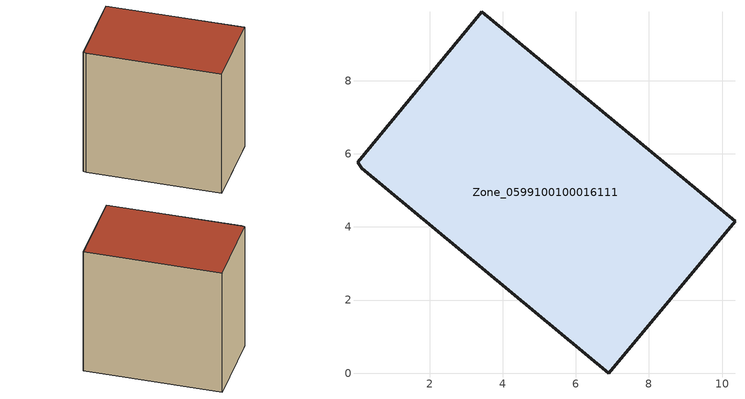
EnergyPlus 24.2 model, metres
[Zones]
Zone_0599100100016111
 floor ground (C_G): 6.9,0 0.15,5.61 0.03,5.76 3.42,9.88 10.35,4.16 z0
 wall outside (C_F): 6.9,0 10.35,4.16 3.42,9.88 0.03,5.76 0.15,5.61 6.9,0 z0:8.97
 roof outside (C_R): 0.15,5.61 6.9,0 10.35,4.16 3.42,9.88 0.03,5.76 z8.97
[BUILDING]
Pand.0599100100016111: North Axis=0; Terrain=City; Loads Convergence Tolerance Value=0.04; Temperature Convergence Tolerance Value=0.4; Solar Distribution=FullExterior; Maximum Number of Warmup Days=25; Minimum Number of Warmup Days=1
[Site:Location]
Rotterdam.The.Hague.AP_ZH_NLD Design_Conditions: Latitude=51.96; Longitude=4.45; Time Zone=1; Elevation=-4.5
[SITE:GROUNDTEMPERATURE:BUILDINGSURFACE]
18, 18, 18, 18, 18, 18, 18, 18, 18, 18, 18, 18
[MATERIAL] Thermal Absorptance=0.9; Solar Absorptance=0.7; Visible Absorptance=0.7
Name | Roughness | Thickness | Conductivity | Density | Specific Heat
G.TC.2015-2018 | MediumSmooth | 0.15 | 0.0428571 | 540 | 1210
F.TC.2015-2018 | Rough | 0.3 | 0.0666667 | 1920 | 840
R.TC.2015-2018 | MediumRough | 0.2 | 0.0333333 | 1500 | 1000
[CONSTRUCTION]
C_G: G.TC.2015-2018
C_F: F.TC.2015-2018
C_R: R.TC.2015-2018
[ZONE]
Zone_0599100100016111: Type=1; Multiplier=1; Ceiling Height=Autocalculate; Volume=Autocalculate; Floor Area=autocalculate; Part of Total Floor Area=Yes
[ZONEINFILTRATION:DESIGNFLOWRATE]
Infil_Zone_0599100100016111: Zone or ZoneList or Space or SpaceList=Zone_0599100100016111; Schedule=AlwaysOn; Design Flow Rate Calculation Method=Flow/Area; Flow Rate per Floor Area=0.0015; Constant Term Coefficient=1; Temperature Term Coefficient=0; Velocity Term Coefficient=0; Velocity Squared Term Coefficient=0
[HVACTEMPLATE:ZONE:IDEALLOADSAIRSYSTEM]
Zone_0599100100016111: Maximum Heating Supply Air Temperature=50; Minimum Cooling Supply Air Temperature=13; Maximum Heating Supply Air Humidity Ratio=0.0156; Minimum Cooling Supply Air Humidity Ratio=0.0077; Heating Limit=NoLimit; Cooling Limit=NoLimit; Dehumidification Control Type=ConstantSensibleHeatRatio; Cooling Sensible Heat Ratio=0.7; Dehumidification Setpoint=60; Humidification Control Type=None; Humidification Setpoint=30; Outdoor Air Method=None; Outdoor Air Flow Rate per Person=0.00944; Outdoor Air Flow Rate per Zone Floor Area=0; Outdoor Air Flow Rate per Zone=0; Demand Controlled Ventilation Type=None; Outdoor Air Economizer Type=NoEconomizer; Heat Recovery Type=None; Sensible Heat Recovery Effectiveness=0.7; Latent Heat Recovery Effectiveness=0.65
[ZONECONTROL:THERMOSTAT]
ThermostatControl_Zone_0599100100016111: Zone or ZoneList=Zone_0599100100016111; Control Type Schedule=DualSetpointControlType; Control 1=Thermostat_Zone_0599100100016111; Temperature Difference Between Cutout And Setpoint=0
[THERMOSTATSETPOINT:DUALSETPOINT]
Thermostat_Zone_0599100100016111: Heating Setpoint Temperature Schedule=HeatingSetpoint_Zone_0599100100016111; Cooling Setpoint Temperature Schedule=CoolingSetpoint_Zone_0599100100016111
[SCHEDULE:COMPACT]
HeatingSetpoint_Zone_0599100100016111: Through: 12/31, For: AllDays, Until: 24:00, 21
CoolingSetpoint_Zone_0599100100016111: Through: 12/31, For: AllDays, Until: 24:00, 24
DualSetpointControlType: Through: 12/31, For: AllDays, Until: 24:00, 4
AlwaysOn: Through: 12/31, For: AllDays, Until: 24:00, 1
